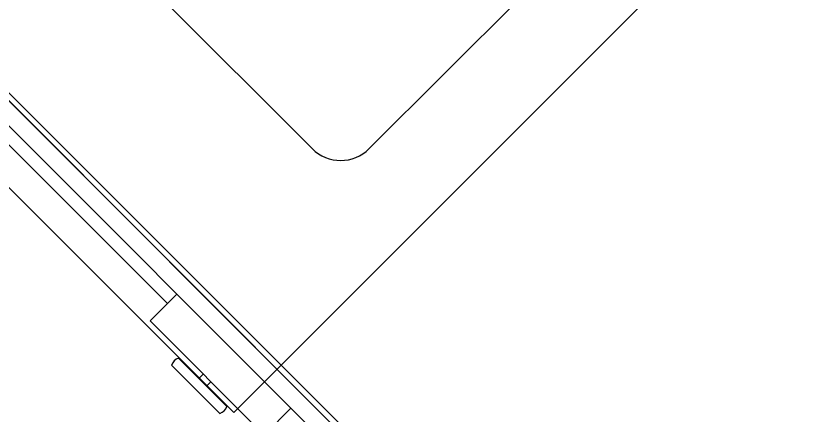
# Model space of a CAD drawing. Header units: millimetres. Extents: x 238075 to 303070, y -258150 to -205841.
# Drawn here: x 280404.3 to 280795.6, y -230805.3 to -230607.4 of the extents above; entities that cross this region are included whole.
import ezdxf

# ---------------------------------------------------------------- set-up
doc = ezdxf.new("R2010")
doc.units = ezdxf.units.MM
doc.header["$LTSCALE"] = 200
doc.layers.add('L4', color=4, linetype='Continuous')
doc.layers.add('아파트', color=253, linetype='Continuous')

msp = doc.modelspace()

# ---------------------------------------------------------------- linework, layer by layer
at = {"layer": 'L4'}
for p, q in [((280106.35, -230351.15, 0), (280594.8, -230839.6, 0)), ((280592.82, -230841.58, 0), (280104.37, -230353.13, 0)), ((280104.4, -230353.09, 0), (280592.86, -230841.55, 0)), ((280098.15, -230359.35, 0), (280586.6, -230847.8, 0)), ((280116.36, -230408.04), (280512.34, -230804.02)), ((280187.07, -230457.54), (280479.46, -230749.93)), ((280738.61, -230514.11), (280579.51, -230673.21)), ((280414.79, -230536.76), (280551.23, -230673.21)), ((280770.43, -230545.93), (280512.34, -230804.02)), ((280470.87, -230758.52, 0), (280484.09, -230745.3, 0)), ((280470.87, -230758.52, 0), (280527.43, -230815.09, 0)), ((280485.01, -230777.04, 0), (280508.91, -230800.94, 0)), ((280481.54, -230780.51, 0), (280505.44, -230804.41, 0)), ((280497.24, -230784.89, 0), (280495.05, -230787.09, 0)), ((280501.06, -230788.71, 0), (280498.87, -230790.9, 0)), ((280527.43, -230815.09, 0), (280540.66, -230801.86, 0))]:
    msp.add_line(p, q, dxfattribs=at)
for centre, radius, start, end in [((280565.37, -230659.06), 20, 225, 315), ((280486.6, -230782.1, 0), 5.3, 107.4784, 162.5216), ((280503.85, -230799.35, 0), 5.3, 287.4784, 342.5216)]:
    msp.add_arc(centre, radius, start, end, dxfattribs=at)
at = {"layer": '아파트'}
msp.add_circle((263075.37, -230841.08, 54985.43), 25000, dxfattribs=at)

doc.saveas('drawing.dxf')
